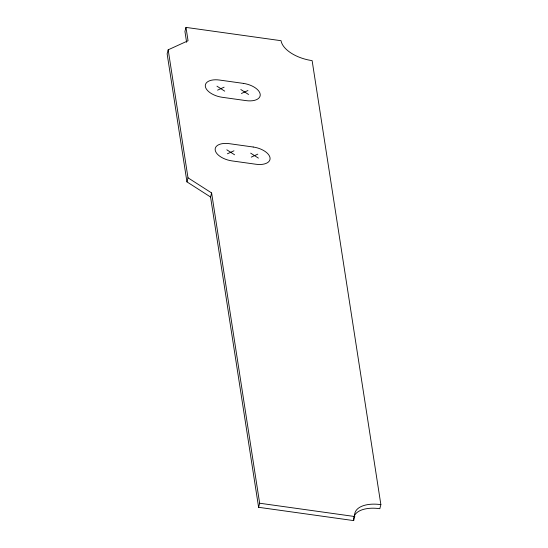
<?xml version="1.0" encoding="UTF-8"?>
<svg xmlns="http://www.w3.org/2000/svg" width="548" height="548" viewBox="0 0 548 548"><rect width="100%" height="100%" fill="white"/><g stroke="black" fill="none" stroke-linecap="round" stroke-linejoin="round"><path stroke-width="0.82" d="M185.984 27.4L188.053 40.758L168.181 49.806L167.133 53.868L186.95 181.881L210.562 197.013L258.601 507.297L353.672 520.6L354.72 516.531A29.393 15.145 14.5 0 1 380.867 504.633L312.127 60.616A29.393 15.145 14.5 0 1 281.062 40.703L185.984 27.4L184.936 31.469L186.615 42.319M186.95 181.881L187.998 177.812L168.181 49.806M210.562 197.013L211.61 192.944L187.998 177.812M258.601 507.297L259.649 503.228L211.61 192.944M380.867 504.633L379.819 508.695A29.393 15.145 14.5 0 0 354.905 514.819M217.577 90.153L224.111 87.18M241.415 93.489L247.956 90.516M227.427 153.782L233.962 150.803M251.265 157.118L257.807 154.139M259.649 503.228L354.72 516.531M240.805 89.516L248.573 94.489M216.96 86.18L224.728 91.153M250.655 153.139L258.423 158.119M226.81 149.803L234.578 154.783M353.672 520.6A29.393 15.145 14.5 0 1 354.467 515.558M243.353 83.385L219.515 80.049A15.926 8.206 14.5 0 0 205.349 86.495A15.926 8.206 14.5 0 0 222.18 97.284L246.018 100.62A15.926 8.206 14.5 0 0 260.184 94.167A15.926 8.206 14.5 0 0 243.353 83.385M253.203 147.015L229.365 143.679A15.926 8.206 14.5 0 0 215.2 150.125A15.926 8.206 14.5 0 0 232.03 160.907L255.868 164.242A15.926 8.206 14.5 0 0 270.034 157.797A15.926 8.206 14.5 0 0 253.203 147.015"/></g></svg>
